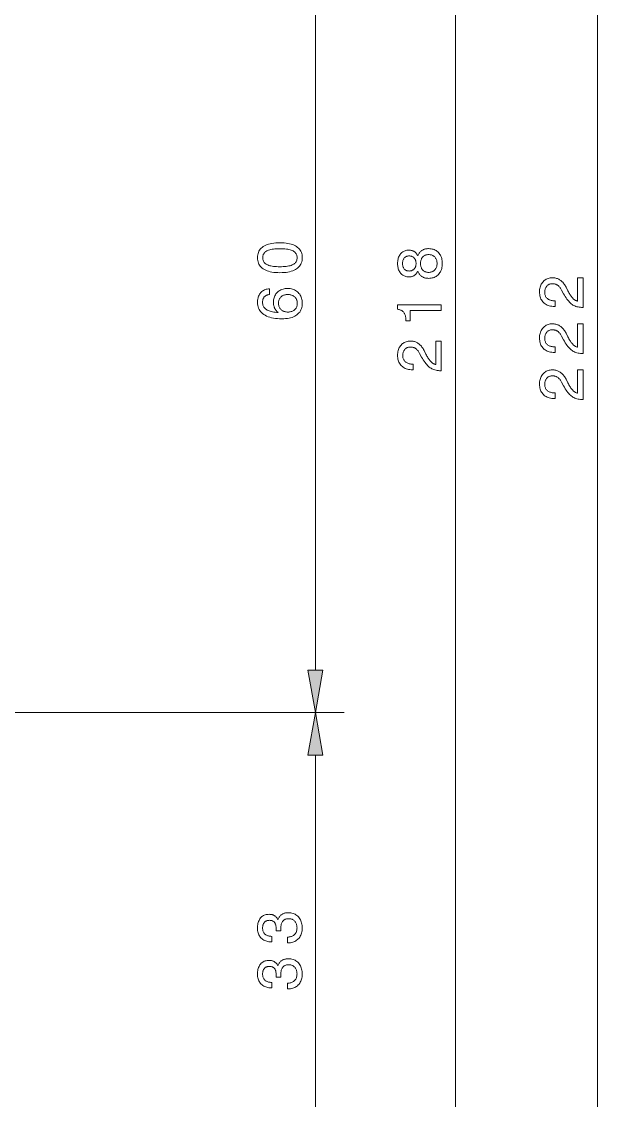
# Model space of a CAD drawing. Header units: millimetres. Extents: x 5 to 286, y 5 to 409.
# Drawn here: x 146.5 to 186.5, y 162 to 236.9 of the extents above; entities that cross this region are included whole.
import ezdxf

# ---------------------------------------------------------------- set-up
doc = ezdxf.new("R2010")
doc.units = ezdxf.units.MM
doc.header["$LTSCALE"] = 0.2
doc.layers.add('DIMENSIONS', color=2, linetype='Continuous')

msp = doc.modelspace()

# ---------------------------------------------------------------- linework, layer by layer
at = {"layer": 'DIMENSIONS', "lineweight": 13}
for p, q in [((176.661, 110.861), (176.661, 322.952)), ((186.516, 106.861), (186.516, 322.952)), ((166.939, 191.861), (166.939, 245.952)), ((126.964, 188.907), (168.939, 188.907)), ((126.964, 188.907), (168.939, 188.907)), ((166.939, 158.861), (166.939, 185.952))]:
    msp.add_line(p, q, dxfattribs=at)
for points in [[(164.476, 219.465), (164.327, 219.467), (164.186, 219.475), (164.052, 219.489), (163.925, 219.507), (163.806, 219.531), (163.694, 219.56), (163.589, 219.595), (163.491, 219.635), (163.401, 219.68), (163.318, 219.73), (163.242, 219.786), (163.174, 219.846), (163.115, 219.912), (163.063, 219.982), (163.02, 220.057), (162.984, 220.136), (162.956, 220.221), (162.936, 220.311), (162.924, 220.405), (162.92, 220.504), (162.924, 220.604), (162.936, 220.699), (162.956, 220.789), (162.983, 220.874), (163.019, 220.954), (163.062, 221.029), (163.113, 221.099), (163.172, 221.164), (163.239, 221.224), (163.314, 221.279), (163.397, 221.329), (163.487, 221.373), (163.585, 221.413), (163.689, 221.447), (163.802, 221.476), (163.922, 221.499), (164.049, 221.518), (164.184, 221.531), (164.326, 221.539), (164.476, 221.541), (164.625, 221.539), (164.767, 221.531), (164.902, 221.518), (165.029, 221.499), (165.148, 221.476), (165.26, 221.447), (165.365, 221.413), (165.462, 221.373), (165.551, 221.329), (165.633, 221.279), (165.708, 221.224), (165.775, 221.164), (165.833, 221.099), (165.884, 221.029), (165.928, 220.954), (165.963, 220.874), (165.99, 220.789), (166.01, 220.699), (166.022, 220.604), (166.026, 220.504), (166.022, 220.405), (166.01, 220.311), (165.99, 220.221), (165.962, 220.136), (165.927, 220.057), (165.884, 219.982), (165.832, 219.912), (165.773, 219.846), (165.706, 219.786), (165.631, 219.73), (165.549, 219.68), (165.459, 219.635), (165.362, 219.595), (165.257, 219.56), (165.145, 219.531), (165.026, 219.507), (164.9, 219.489), (164.766, 219.475), (164.625, 219.467)], [(164.476, 219.878), (164.597, 219.879), (164.711, 219.884), (164.818, 219.892), (164.919, 219.902), (165.013, 219.916), (165.1, 219.933), (165.181, 219.952), (165.255, 219.975), (165.323, 220.001), (165.384, 220.03), (165.438, 220.062), (165.487, 220.097), (165.53, 220.136), (165.568, 220.178), (165.599, 220.224), (165.625, 220.273), (165.645, 220.326), (165.66, 220.382), (165.669, 220.441), (165.671, 220.504), (165.669, 220.567), (165.66, 220.627), (165.646, 220.683), (165.626, 220.736), (165.6, 220.785), (165.569, 220.83), (165.532, 220.872), (165.489, 220.911), (165.441, 220.946), (165.387, 220.977), (165.326, 221.006), (165.259, 221.031), (165.185, 221.053), (165.104, 221.072), (165.017, 221.089), (164.922, 221.102), (164.821, 221.113), (164.713, 221.12), (164.598, 221.124), (164.476, 221.126), (164.354, 221.124), (164.238, 221.12), (164.13, 221.113), (164.028, 221.102), (163.934, 221.089), (163.846, 221.072), (163.765, 221.053), (163.691, 221.031), (163.624, 221.006), (163.563, 220.977), (163.509, 220.946), (163.461, 220.911), (163.418, 220.872), (163.381, 220.83), (163.35, 220.785), (163.324, 220.736), (163.304, 220.683), (163.29, 220.627), (163.281, 220.567), (163.279, 220.504), (163.281, 220.441), (163.29, 220.382), (163.304, 220.326), (163.325, 220.273), (163.351, 220.224), (163.382, 220.178), (163.42, 220.136), (163.463, 220.097), (163.512, 220.062), (163.566, 220.03), (163.627, 220.001), (163.695, 219.975), (163.769, 219.952), (163.85, 219.933), (163.938, 219.916), (164.032, 219.902), (164.133, 219.892), (164.241, 219.884), (164.355, 219.879)], [(174.046, 219.567), (174.027, 219.528), (174.007, 219.492), (173.986, 219.457), (173.963, 219.424), (173.939, 219.394), (173.914, 219.365), (173.887, 219.338), (173.859, 219.313), (173.83, 219.291), (173.799, 219.27), (173.767, 219.251), (173.734, 219.234), (173.699, 219.219), (173.663, 219.206), (173.625, 219.195), (173.586, 219.187), (173.546, 219.18), (173.504, 219.175), (173.461, 219.172), (173.416, 219.171), (173.348, 219.173), (173.283, 219.181), (173.221, 219.194), (173.161, 219.212), (173.104, 219.235), (173.05, 219.264), (172.998, 219.297), (172.948, 219.336), (172.901, 219.38), (172.857, 219.429), (172.816, 219.482), (172.78, 219.539), (172.747, 219.598), (172.719, 219.661), (172.696, 219.726), (172.676, 219.795), (172.661, 219.867), (172.651, 219.943), (172.644, 220.021), (172.642, 220.102), (172.644, 220.184), (172.651, 220.263), (172.661, 220.338), (172.676, 220.411), (172.696, 220.48), (172.719, 220.545), (172.747, 220.608), (172.78, 220.667), (172.816, 220.723), (172.857, 220.776), (172.901, 220.825), (172.948, 220.868), (172.998, 220.907), (173.05, 220.94), (173.104, 220.968), (173.161, 220.991), (173.221, 221.009), (173.283, 221.022), (173.348, 221.03), (173.416, 221.032), (173.461, 221.031), (173.505, 221.028), (173.547, 221.024), (173.588, 221.017), (173.627, 221.008), (173.665, 220.997), (173.701, 220.985), (173.736, 220.97), (173.77, 220.954), (173.801, 220.935), (173.832, 220.915), (173.861, 220.892), (173.889, 220.868), (173.916, 220.841), (173.941, 220.812), (173.964, 220.782), (173.987, 220.749), (174.008, 220.714), (174.028, 220.677), (174.046, 220.638), (174.066, 220.686), (174.087, 220.732), (174.111, 220.775), (174.136, 220.816), (174.164, 220.854), (174.193, 220.89), (174.224, 220.924), (174.258, 220.955), (174.293, 220.984), (174.331, 221.01), (174.37, 221.034), (174.411, 221.055), (174.454, 221.074), (174.498, 221.09), (174.544, 221.104), (174.592, 221.115), (174.642, 221.124), (174.693, 221.131), (174.746, 221.134), (174.801, 221.136), (174.885, 221.133), (174.967, 221.124), (175.044, 221.11), (175.119, 221.091), (175.189, 221.066), (175.256, 221.035), (175.32, 220.999), (175.38, 220.957), (175.437, 220.909), (175.49, 220.856), (175.539, 220.798), (175.583, 220.737), (175.621, 220.671), (175.655, 220.602), (175.683, 220.528), (175.706, 220.451), (175.724, 220.37), (175.737, 220.284), (175.745, 220.195), (175.747, 220.102), (175.745, 220.01), (175.737, 219.921), (175.724, 219.836), (175.706, 219.754), (175.683, 219.677), (175.655, 219.604), (175.621, 219.535), (175.583, 219.469), (175.539, 219.407), (175.49, 219.35), (175.437, 219.297), (175.38, 219.25), (175.32, 219.208), (175.256, 219.172), (175.189, 219.141), (175.119, 219.116), (175.044, 219.097), (174.967, 219.083), (174.885, 219.074), (174.801, 219.072), (174.746, 219.073), (174.693, 219.077), (174.642, 219.083), (174.592, 219.092), (174.544, 219.103), (174.498, 219.117), (174.454, 219.133), (174.411, 219.152), (174.37, 219.173), (174.331, 219.197), (174.293, 219.223), (174.258, 219.252), (174.224, 219.283), (174.193, 219.316), (174.164, 219.352), (174.136, 219.39), (174.111, 219.431), (174.087, 219.474), (174.066, 219.519)], [(173.449, 219.582), (173.492, 219.583), (173.532, 219.587), (173.571, 219.595), (173.608, 219.605), (173.643, 219.617), (173.677, 219.633), (173.709, 219.652), (173.74, 219.673), (173.768, 219.697), (173.795, 219.724), (173.82, 219.753), (173.842, 219.785), (173.862, 219.818), (173.879, 219.853), (173.893, 219.89), (173.905, 219.929), (173.914, 219.969), (173.921, 220.012), (173.925, 220.056), (173.926, 220.102), (173.925, 220.149), (173.921, 220.194), (173.914, 220.237), (173.905, 220.278), (173.893, 220.317), (173.879, 220.354), (173.862, 220.389), (173.842, 220.422), (173.82, 220.454), (173.795, 220.483), (173.768, 220.51), (173.74, 220.534), (173.709, 220.556), (173.677, 220.574), (173.643, 220.59), (173.608, 220.603), (173.571, 220.613), (173.532, 220.62), (173.492, 220.624), (173.449, 220.625), (173.407, 220.624), (173.367, 220.62), (173.329, 220.613), (173.292, 220.603), (173.257, 220.591), (173.224, 220.575), (173.193, 220.557), (173.164, 220.536), (173.137, 220.513), (173.111, 220.486), (173.088, 220.457), (173.067, 220.426), (173.048, 220.393), (173.032, 220.358), (173.019, 220.321), (173.007, 220.281), (172.999, 220.24), (172.993, 220.196), (172.989, 220.15), (172.988, 220.102), (172.989, 220.055), (172.993, 220.01), (172.999, 219.966), (173.007, 219.925), (173.019, 219.886), (173.032, 219.849), (173.048, 219.814), (173.067, 219.781), (173.088, 219.75), (173.111, 219.721), (173.137, 219.694), (173.164, 219.671), (173.193, 219.65), (173.224, 219.632), (173.257, 219.617), (173.292, 219.604), (173.329, 219.594), (173.367, 219.587), (173.407, 219.583)], [(174.792, 219.487), (174.846, 219.489), (174.897, 219.494), (174.946, 219.502), (174.993, 219.513), (175.038, 219.528), (175.08, 219.546), (175.12, 219.568), (175.157, 219.593), (175.193, 219.621), (175.226, 219.652), (175.256, 219.687), (175.283, 219.723), (175.307, 219.762), (175.327, 219.804), (175.345, 219.848), (175.359, 219.894), (175.37, 219.942), (175.378, 219.993), (175.383, 220.047), (175.385, 220.102), (175.383, 220.159), (175.378, 220.212), (175.37, 220.264), (175.359, 220.312), (175.345, 220.359), (175.327, 220.403), (175.307, 220.445), (175.283, 220.484), (175.256, 220.52), (175.226, 220.555), (175.193, 220.586), (175.157, 220.614), (175.12, 220.639), (175.08, 220.661), (175.038, 220.679), (174.993, 220.694), (174.946, 220.705), (174.897, 220.714), (174.846, 220.719), (174.792, 220.72), (174.742, 220.719), (174.695, 220.714), (174.649, 220.705), (174.605, 220.694), (174.564, 220.679), (174.525, 220.661), (174.487, 220.64), (174.452, 220.615), (174.419, 220.587), (174.389, 220.556), (174.36, 220.522), (174.335, 220.485), (174.313, 220.446), (174.294, 220.404), (174.277, 220.36), (174.264, 220.314), (174.253, 220.265), (174.246, 220.213), (174.241, 220.159), (174.24, 220.102), (174.241, 220.046), (174.246, 219.993), (174.253, 219.941), (174.264, 219.893), (174.277, 219.846), (174.294, 219.802), (174.313, 219.761), (174.335, 219.722), (174.36, 219.685), (174.389, 219.651), (174.419, 219.62), (174.452, 219.592), (174.487, 219.567), (174.525, 219.546), (174.564, 219.528), (174.605, 219.513), (174.649, 219.502), (174.695, 219.493), (174.742, 219.489)], [(185.516, 217.051), (185.503, 217.051), (185.416, 217.053), (185.331, 217.059), (185.249, 217.069), (185.171, 217.084), (185.095, 217.102), (185.022, 217.125), (184.952, 217.152), (184.885, 217.183), (184.821, 217.218), (184.76, 217.257), (184.7, 217.302), (184.641, 217.353), (184.581, 217.411), (184.522, 217.476), (184.463, 217.547), (184.404, 217.625), (184.345, 217.71), (184.286, 217.801), (184.227, 217.899), (184.169, 218.003), (184.029, 218.259), (184.004, 218.303), (183.978, 218.345), (183.952, 218.385), (183.925, 218.422), (183.897, 218.457), (183.869, 218.489), (183.84, 218.519), (183.811, 218.547), (183.781, 218.571), (183.75, 218.594), (183.719, 218.614), (183.686, 218.632), (183.652, 218.647), (183.618, 218.661), (183.582, 218.673), (183.545, 218.682), (183.507, 218.69), (183.468, 218.695), (183.428, 218.698), (183.386, 218.699), (183.34, 218.697), (183.295, 218.693), (183.252, 218.684), (183.211, 218.673), (183.171, 218.658), (183.134, 218.64), (183.098, 218.619), (183.064, 218.595), (183.032, 218.567), (183.002, 218.536), (182.974, 218.502), (182.949, 218.466), (182.927, 218.428), (182.908, 218.387), (182.892, 218.345), (182.879, 218.3), (182.868, 218.253), (182.861, 218.204), (182.857, 218.152), (182.855, 218.098), (182.857, 218.045), (182.863, 217.994), (182.872, 217.945), (182.885, 217.899), (182.902, 217.855), (182.922, 217.813), (182.946, 217.774), (182.974, 217.737), (183.005, 217.702), (183.041, 217.669), (183.079, 217.639), (183.12, 217.613), (183.165, 217.589), (183.211, 217.569), (183.261, 217.551), (183.313, 217.537), (183.369, 217.526), (183.427, 217.518), (183.487, 217.514), (183.551, 217.512), (183.587, 217.512), (183.587, 217.12), (183.526, 217.12), (183.433, 217.123), (183.344, 217.131), (183.259, 217.144), (183.178, 217.163), (183.101, 217.188), (183.027, 217.217), (182.958, 217.252), (182.893, 217.293), (182.831, 217.339), (182.774, 217.39), (182.721, 217.446), (182.674, 217.506), (182.633, 217.569), (182.597, 217.637), (182.566, 217.708), (182.541, 217.783), (182.522, 217.862), (182.508, 217.944), (182.5, 218.031), (182.497, 218.121), (182.499, 218.208), (182.507, 218.292), (182.519, 218.372), (182.536, 218.449), (182.558, 218.522), (182.586, 218.592), (182.618, 218.658), (182.655, 218.721), (182.697, 218.781), (182.743, 218.837), (182.794, 218.889), (182.848, 218.936), (182.905, 218.976), (182.965, 219.012), (183.029, 219.042), (183.095, 219.067), (183.164, 219.086), (183.237, 219.099), (183.312, 219.108), (183.391, 219.11), (183.452, 219.109), (183.512, 219.104), (183.57, 219.096), (183.626, 219.085), (183.681, 219.07), (183.735, 219.053), (183.787, 219.032), (183.837, 219.008), (183.886, 218.98), (183.934, 218.95), (183.98, 218.916), (184.024, 218.879), (184.068, 218.839), (184.11, 218.795), (184.151, 218.748), (184.191, 218.697), (184.229, 218.643), (184.266, 218.586), (184.303, 218.525), (184.337, 218.461), (184.466, 218.208), (184.503, 218.138), (184.54, 218.072), (184.575, 218.01), (184.61, 217.952), (184.645, 217.898), (184.678, 217.849), (184.711, 217.803), (184.743, 217.761), (184.775, 217.724), (184.805, 217.69), (184.836, 217.66), (184.867, 217.632), (184.9, 217.606), (184.932, 217.582), (184.966, 217.56), (185, 217.54), (185.035, 217.523), (185.071, 217.507), (185.108, 217.494), (185.145, 217.483), (185.145, 219.11), (185.516, 219.11)], [(163.751, 218.343), (163.751, 217.947), (163.705, 217.941), (163.662, 217.933), (163.62, 217.922), (163.581, 217.91), (163.544, 217.895), (163.51, 217.877), (163.477, 217.858), (163.447, 217.835), (163.419, 217.811), (163.393, 217.784), (163.37, 217.756), (163.349, 217.725), (163.331, 217.692), (163.315, 217.657), (163.301, 217.619), (163.29, 217.58), (163.281, 217.539), (163.275, 217.496), (163.271, 217.45), (163.27, 217.403), (163.273, 217.339), (163.281, 217.277), (163.294, 217.219), (163.313, 217.164), (163.338, 217.112), (163.367, 217.064), (163.402, 217.018), (163.443, 216.975), (163.489, 216.936), (163.54, 216.899), (163.597, 216.865), (163.659, 216.835), (163.727, 216.807), (163.8, 216.782), (163.879, 216.76), (163.964, 216.741), (164.054, 216.725), (164.15, 216.712), (164.251, 216.702), (164.358, 216.695), (164.326, 216.72), (164.296, 216.747), (164.268, 216.775), (164.241, 216.805), (164.215, 216.835), (164.191, 216.866), (164.169, 216.899), (164.148, 216.933), (164.129, 216.967), (164.111, 217.003), (164.095, 217.04), (164.081, 217.078), (164.068, 217.117), (164.057, 217.156), (164.048, 217.197), (164.04, 217.238), (164.035, 217.28), (164.03, 217.323), (164.028, 217.367), (164.027, 217.411), (164.03, 217.495), (164.038, 217.575), (164.052, 217.652), (164.071, 217.726), (164.095, 217.797), (164.125, 217.865), (164.161, 217.929), (164.202, 217.99), (164.248, 218.048), (164.3, 218.103), (164.356, 218.153), (164.416, 218.198), (164.479, 218.238), (164.546, 218.273), (164.616, 218.302), (164.69, 218.326), (164.767, 218.345), (164.848, 218.358), (164.932, 218.366), (165.02, 218.368), (165.108, 218.366), (165.192, 218.357), (165.273, 218.343), (165.351, 218.323), (165.425, 218.298), (165.496, 218.267), (165.564, 218.231), (165.628, 218.188), (165.689, 218.14), (165.746, 218.087), (165.799, 218.029), (165.847, 217.967), (165.889, 217.902), (165.925, 217.834), (165.956, 217.762), (165.981, 217.687), (166, 217.608), (166.014, 217.525), (166.023, 217.44), (166.026, 217.35), (166.022, 217.247), (166.011, 217.149), (165.993, 217.056), (165.967, 216.968), (165.934, 216.885), (165.894, 216.807), (165.847, 216.733), (165.792, 216.665), (165.73, 216.601), (165.661, 216.543), (165.585, 216.489), (165.502, 216.442), (165.413, 216.4), (165.317, 216.363), (165.215, 216.332), (165.107, 216.307), (164.992, 216.288), (164.871, 216.274), (164.743, 216.265), (164.609, 216.262), (164.451, 216.265), (164.301, 216.274), (164.158, 216.289), (164.023, 216.31), (163.894, 216.337), (163.773, 216.37), (163.66, 216.408), (163.553, 216.453), (163.454, 216.504), (163.362, 216.561), (163.278, 216.623), (163.203, 216.69), (163.137, 216.761), (163.079, 216.838), (163.031, 216.919), (162.991, 217.005), (162.96, 217.096), (162.938, 217.191), (162.925, 217.291), (162.92, 217.397), (162.922, 217.48), (162.929, 217.561), (162.94, 217.637), (162.955, 217.71), (162.974, 217.779), (162.998, 217.845), (163.027, 217.907), (163.059, 217.966), (163.096, 218.021), (163.137, 218.072), (163.183, 218.12), (163.231, 218.162), (163.284, 218.201), (163.34, 218.234), (163.399, 218.264), (163.462, 218.289), (163.529, 218.309), (163.599, 218.325), (163.673, 218.336)], [(165.024, 217.951), (164.967, 217.949), (164.912, 217.945), (164.859, 217.936), (164.809, 217.925), (164.761, 217.91), (164.715, 217.893), (164.672, 217.871), (164.631, 217.847), (164.592, 217.82), (164.556, 217.789), (164.523, 217.755), (164.493, 217.72), (164.467, 217.682), (164.444, 217.643), (164.425, 217.601), (164.409, 217.557), (164.397, 217.512), (164.388, 217.464), (164.383, 217.415), (164.381, 217.363), (164.383, 217.305), (164.388, 217.25), (164.397, 217.197), (164.409, 217.147), (164.424, 217.1), (164.443, 217.055), (164.466, 217.012), (164.492, 216.972), (164.521, 216.935), (164.554, 216.9), (164.59, 216.868), (164.628, 216.84), (164.669, 216.815), (164.713, 216.793), (164.759, 216.774), (164.808, 216.759), (164.859, 216.748), (164.913, 216.739), (164.969, 216.734), (165.028, 216.732), (165.087, 216.734), (165.144, 216.739), (165.198, 216.747), (165.25, 216.759), (165.299, 216.774), (165.345, 216.792), (165.39, 216.814), (165.431, 216.838), (165.47, 216.867), (165.507, 216.898), (165.541, 216.932), (165.571, 216.969), (165.597, 217.008), (165.62, 217.049), (165.64, 217.093), (165.656, 217.139), (165.668, 217.187), (165.677, 217.238), (165.682, 217.291), (165.684, 217.346), (165.682, 217.399), (165.677, 217.45), (165.668, 217.499), (165.655, 217.545), (165.638, 217.59), (165.618, 217.633), (165.595, 217.674), (165.567, 217.712), (165.536, 217.749), (165.502, 217.783), (165.464, 217.815), (165.424, 217.844), (165.382, 217.869), (165.338, 217.891), (165.291, 217.909), (165.242, 217.924), (165.191, 217.936), (165.138, 217.944), (165.082, 217.949)], [(175.661, 216.828), (173.527, 216.828), (173.527, 216.129), (173.222, 216.129), (173.219, 216.204), (173.214, 216.275), (173.206, 216.342), (173.196, 216.405), (173.183, 216.465), (173.167, 216.52), (173.149, 216.572), (173.129, 216.619), (173.105, 216.662), (173.079, 216.702), (173.051, 216.738), (173.018, 216.771), (172.983, 216.801), (172.944, 216.828), (172.902, 216.852), (172.857, 216.873), (172.808, 216.891), (172.756, 216.906), (172.701, 216.918), (172.642, 216.928), (172.642, 217.221), (175.661, 217.221)], [(185.516, 213.852), (185.503, 213.852), (185.416, 213.854), (185.331, 213.861), (185.249, 213.871), (185.171, 213.885), (185.095, 213.904), (185.022, 213.927), (184.952, 213.954), (184.885, 213.985), (184.821, 214.02), (184.76, 214.059), (184.7, 214.104), (184.641, 214.155), (184.581, 214.213), (184.522, 214.278), (184.463, 214.349), (184.404, 214.427), (184.345, 214.511), (184.286, 214.603), (184.227, 214.701), (184.169, 214.805), (184.029, 215.06), (184.004, 215.105), (183.978, 215.147), (183.952, 215.187), (183.925, 215.224), (183.897, 215.259), (183.869, 215.291), (183.84, 215.321), (183.811, 215.348), (183.781, 215.373), (183.75, 215.396), (183.719, 215.416), (183.686, 215.434), (183.652, 215.449), (183.618, 215.463), (183.582, 215.475), (183.545, 215.484), (183.507, 215.491), (183.468, 215.497), (183.428, 215.5), (183.386, 215.501), (183.34, 215.499), (183.295, 215.494), (183.252, 215.486), (183.211, 215.475), (183.171, 215.46), (183.134, 215.442), (183.098, 215.421), (183.064, 215.396), (183.032, 215.369), (183.002, 215.338), (182.974, 215.304), (182.949, 215.268), (182.927, 215.23), (182.908, 215.189), (182.892, 215.147), (182.879, 215.102), (182.868, 215.055), (182.861, 215.005), (182.857, 214.954), (182.855, 214.9), (182.857, 214.847), (182.863, 214.796), (182.872, 214.747), (182.885, 214.701), (182.902, 214.657), (182.922, 214.615), (182.946, 214.576), (182.974, 214.539), (183.005, 214.504), (183.041, 214.471), (183.079, 214.441), (183.12, 214.415), (183.165, 214.391), (183.211, 214.371), (183.261, 214.353), (183.313, 214.339), (183.369, 214.328), (183.427, 214.32), (183.487, 214.316), (183.551, 214.314), (183.587, 214.314), (183.587, 213.922), (183.526, 213.922), (183.433, 213.925), (183.344, 213.933), (183.259, 213.946), (183.178, 213.965), (183.101, 213.989), (183.027, 214.019), (182.958, 214.054), (182.893, 214.095), (182.831, 214.14), (182.774, 214.192), (182.721, 214.248), (182.674, 214.307), (182.633, 214.371), (182.597, 214.438), (182.566, 214.51), (182.541, 214.585), (182.522, 214.664), (182.508, 214.746), (182.5, 214.833), (182.497, 214.923), (182.499, 215.01), (182.507, 215.094), (182.519, 215.174), (182.536, 215.25), (182.558, 215.324), (182.586, 215.393), (182.618, 215.46), (182.655, 215.523), (182.697, 215.583), (182.743, 215.639), (182.794, 215.691), (182.848, 215.737), (182.905, 215.778), (182.965, 215.814), (183.029, 215.844), (183.095, 215.868), (183.164, 215.888), (183.237, 215.901), (183.312, 215.909), (183.391, 215.912), (183.452, 215.91), (183.512, 215.906), (183.57, 215.898), (183.626, 215.886), (183.681, 215.872), (183.735, 215.854), (183.787, 215.834), (183.837, 215.81), (183.886, 215.782), (183.934, 215.752), (183.98, 215.718), (184.024, 215.681), (184.068, 215.641), (184.11, 215.597), (184.151, 215.549), (184.191, 215.499), (184.229, 215.445), (184.266, 215.388), (184.303, 215.327), (184.337, 215.263), (184.466, 215.01), (184.503, 214.94), (184.54, 214.874), (184.575, 214.812), (184.61, 214.754), (184.645, 214.7), (184.678, 214.65), (184.711, 214.605), (184.743, 214.563), (184.775, 214.526), (184.805, 214.492), (184.836, 214.462), (184.867, 214.434), (184.9, 214.408), (184.932, 214.384), (184.966, 214.362), (185, 214.342), (185.035, 214.324), (185.071, 214.309), (185.108, 214.296), (185.145, 214.285), (185.145, 215.912), (185.516, 215.912)], [(175.661, 212.654), (175.648, 212.654), (175.561, 212.656), (175.476, 212.662), (175.395, 212.673), (175.316, 212.687), (175.24, 212.706), (175.167, 212.729), (175.097, 212.755), (175.03, 212.786), (174.966, 212.822), (174.905, 212.861), (174.846, 212.905), (174.786, 212.957), (174.727, 213.015), (174.667, 213.079), (174.608, 213.151), (174.549, 213.229), (174.49, 213.313), (174.431, 213.405), (174.372, 213.502), (174.314, 213.607), (174.175, 213.862), (174.149, 213.907), (174.124, 213.949), (174.097, 213.989), (174.07, 214.026), (174.043, 214.061), (174.014, 214.093), (173.986, 214.123), (173.956, 214.15), (173.926, 214.175), (173.895, 214.197), (173.864, 214.217), (173.831, 214.235), (173.797, 214.251), (173.763, 214.265), (173.727, 214.276), (173.69, 214.286), (173.652, 214.293), (173.613, 214.299), (173.573, 214.302), (173.532, 214.303), (173.485, 214.301), (173.44, 214.296), (173.397, 214.288), (173.356, 214.277), (173.316, 214.262), (173.279, 214.244), (173.243, 214.223), (173.209, 214.198), (173.177, 214.17), (173.147, 214.139), (173.119, 214.106), (173.094, 214.07), (173.072, 214.031), (173.053, 213.991), (173.037, 213.948), (173.024, 213.903), (173.014, 213.856), (173.006, 213.807), (173.002, 213.756), (173, 213.702), (173.002, 213.649), (173.008, 213.598), (173.017, 213.549), (173.03, 213.503), (173.047, 213.459), (173.067, 213.417), (173.091, 213.378), (173.119, 213.34), (173.151, 213.305), (173.186, 213.273), (173.224, 213.243), (173.266, 213.216), (173.31, 213.193), (173.357, 213.172), (173.406, 213.155), (173.459, 213.141), (173.514, 213.13), (173.572, 213.122), (173.633, 213.117), (173.696, 213.116), (173.732, 213.116), (173.732, 212.724), (173.671, 212.724), (173.578, 212.726), (173.489, 212.735), (173.404, 212.748), (173.323, 212.767), (173.246, 212.791), (173.173, 212.821), (173.103, 212.856), (173.038, 212.896), (172.977, 212.942), (172.919, 212.994), (172.867, 213.049), (172.819, 213.109), (172.778, 213.173), (172.742, 213.24), (172.711, 213.311), (172.686, 213.386), (172.667, 213.465), (172.653, 213.548), (172.645, 213.635), (172.642, 213.725), (172.644, 213.812), (172.652, 213.895), (172.664, 213.976), (172.681, 214.052), (172.704, 214.125), (172.731, 214.195), (172.763, 214.262), (172.8, 214.325), (172.842, 214.385), (172.889, 214.441), (172.94, 214.493), (172.993, 214.539), (173.05, 214.58), (173.111, 214.616), (173.174, 214.646), (173.24, 214.67), (173.309, 214.689), (173.382, 214.703), (173.457, 214.711), (173.536, 214.714), (173.597, 214.712), (173.657, 214.707), (173.715, 214.699), (173.771, 214.688), (173.827, 214.674), (173.88, 214.656), (173.932, 214.635), (173.982, 214.611), (174.031, 214.584), (174.079, 214.554), (174.125, 214.52), (174.169, 214.483), (174.213, 214.442), (174.255, 214.399), (174.296, 214.351), (174.336, 214.301), (174.374, 214.247), (174.412, 214.189), (174.448, 214.129), (174.482, 214.065), (174.611, 213.812), (174.648, 213.742), (174.685, 213.676), (174.72, 213.614), (174.755, 213.556), (174.79, 213.502), (174.823, 213.452), (174.856, 213.407), (174.888, 213.365), (174.92, 213.327), (174.95, 213.294), (174.981, 213.264), (175.013, 213.235), (175.045, 213.209), (175.078, 213.185), (175.111, 213.164), (175.146, 213.144), (175.181, 213.126), (175.216, 213.111), (175.253, 213.098), (175.29, 213.086), (175.29, 214.714), (175.661, 214.714)], [(185.516, 210.654), (185.503, 210.654), (185.416, 210.656), (185.331, 210.662), (185.249, 210.673), (185.171, 210.687), (185.095, 210.706), (185.022, 210.729), (184.952, 210.755), (184.885, 210.786), (184.821, 210.822), (184.76, 210.861), (184.7, 210.905), (184.641, 210.957), (184.581, 211.015), (184.522, 211.079), (184.463, 211.151), (184.404, 211.229), (184.345, 211.313), (184.286, 211.405), (184.227, 211.502), (184.169, 211.607), (184.029, 211.862), (184.004, 211.907), (183.978, 211.949), (183.952, 211.989), (183.925, 212.026), (183.897, 212.061), (183.869, 212.093), (183.84, 212.123), (183.811, 212.15), (183.781, 212.175), (183.75, 212.197), (183.719, 212.217), (183.686, 212.235), (183.652, 212.251), (183.618, 212.265), (183.582, 212.276), (183.545, 212.286), (183.507, 212.293), (183.468, 212.299), (183.428, 212.302), (183.386, 212.303), (183.34, 212.301), (183.295, 212.296), (183.252, 212.288), (183.211, 212.277), (183.171, 212.262), (183.134, 212.244), (183.098, 212.223), (183.064, 212.198), (183.032, 212.17), (183.002, 212.139), (182.974, 212.106), (182.949, 212.07), (182.927, 212.031), (182.908, 211.991), (182.892, 211.948), (182.879, 211.903), (182.868, 211.856), (182.861, 211.807), (182.857, 211.756), (182.855, 211.702), (182.857, 211.649), (182.863, 211.598), (182.872, 211.549), (182.885, 211.503), (182.902, 211.459), (182.922, 211.417), (182.946, 211.378), (182.974, 211.34), (183.005, 211.305), (183.041, 211.273), (183.079, 211.243), (183.12, 211.216), (183.165, 211.193), (183.211, 211.172), (183.261, 211.155), (183.313, 211.141), (183.369, 211.13), (183.427, 211.122), (183.487, 211.117), (183.551, 211.116), (183.587, 211.116), (183.587, 210.724), (183.526, 210.724), (183.433, 210.726), (183.344, 210.735), (183.259, 210.748), (183.178, 210.767), (183.101, 210.791), (183.027, 210.821), (182.958, 210.856), (182.893, 210.896), (182.831, 210.942), (182.774, 210.994), (182.721, 211.049), (182.674, 211.109), (182.633, 211.173), (182.597, 211.24), (182.566, 211.311), (182.541, 211.386), (182.522, 211.465), (182.508, 211.548), (182.5, 211.635), (182.497, 211.725), (182.499, 211.812), (182.507, 211.895), (182.519, 211.976), (182.536, 212.052), (182.558, 212.125), (182.586, 212.195), (182.618, 212.262), (182.655, 212.325), (182.697, 212.385), (182.743, 212.441), (182.794, 212.493), (182.848, 212.539), (182.905, 212.58), (182.965, 212.616), (183.029, 212.646), (183.095, 212.67), (183.164, 212.689), (183.237, 212.703), (183.312, 212.711), (183.391, 212.714), (183.452, 212.712), (183.512, 212.707), (183.57, 212.699), (183.626, 212.688), (183.681, 212.674), (183.735, 212.656), (183.787, 212.635), (183.837, 212.611), (183.886, 212.584), (183.934, 212.554), (183.98, 212.52), (184.024, 212.483), (184.068, 212.442), (184.11, 212.399), (184.151, 212.351), (184.191, 212.301), (184.229, 212.247), (184.266, 212.189), (184.303, 212.129), (184.337, 212.065), (184.466, 211.812), (184.503, 211.742), (184.54, 211.676), (184.575, 211.614), (184.61, 211.556), (184.645, 211.502), (184.678, 211.452), (184.711, 211.407), (184.743, 211.365), (184.775, 211.327), (184.805, 211.294), (184.836, 211.264), (184.867, 211.235), (184.9, 211.209), (184.932, 211.185), (184.966, 211.164), (185, 211.144), (185.035, 211.126), (185.071, 211.111), (185.108, 211.098), (185.145, 211.086), (185.145, 212.714), (185.516, 212.714)], [(166.418, 191.861), (166.939, 188.907), (167.46, 191.861)], [(167.46, 185.952), (166.939, 188.907), (166.418, 185.952)], [(164.999, 172.916), (164.999, 173.315), (165.061, 173.318), (165.12, 173.324), (165.176, 173.333), (165.229, 173.346), (165.28, 173.361), (165.327, 173.38), (165.372, 173.403), (165.414, 173.428), (165.453, 173.457), (165.489, 173.489), (165.522, 173.523), (165.552, 173.561), (165.578, 173.601), (165.6, 173.644), (165.619, 173.69), (165.635, 173.738), (165.647, 173.789), (165.656, 173.842), (165.661, 173.899), (165.663, 173.958), (165.661, 174.015), (165.657, 174.071), (165.649, 174.123), (165.638, 174.174), (165.623, 174.221), (165.606, 174.267), (165.585, 174.309), (165.562, 174.35), (165.535, 174.387), (165.505, 174.423), (165.472, 174.455), (165.437, 174.484), (165.399, 174.509), (165.359, 174.531), (165.317, 174.55), (165.273, 174.565), (165.226, 174.577), (165.176, 174.585), (165.125, 174.591), (165.071, 174.592), (165.021, 174.591), (164.975, 174.586), (164.93, 174.577), (164.888, 174.565), (164.847, 174.55), (164.809, 174.532), (164.774, 174.51), (164.74, 174.485), (164.709, 174.457), (164.679, 174.425), (164.653, 174.39), (164.629, 174.352), (164.608, 174.312), (164.59, 174.269), (164.574, 174.223), (164.562, 174.175), (164.552, 174.123), (164.545, 174.069), (164.541, 174.013), (164.539, 173.953), (164.539, 173.945), (164.539, 173.936), (164.539, 173.928), (164.54, 173.919), (164.54, 173.91), (164.54, 173.901), (164.54, 173.892), (164.541, 173.883), (164.541, 173.874), (164.541, 173.865), (164.542, 173.855), (164.542, 173.845), (164.543, 173.834), (164.543, 173.823), (164.544, 173.811), (164.545, 173.799), (164.545, 173.786), (164.546, 173.772), (164.547, 173.758), (164.548, 173.743), (164.208, 173.743), (164.209, 173.752), (164.209, 173.761), (164.209, 173.77), (164.21, 173.779), (164.21, 173.788), (164.21, 173.797), (164.211, 173.805), (164.211, 173.814), (164.211, 173.823), (164.211, 173.831), (164.212, 173.84), (164.212, 173.848), (164.212, 173.856), (164.212, 173.864), (164.212, 173.872), (164.212, 173.88), (164.212, 173.887), (164.212, 173.895), (164.212, 173.902), (164.213, 173.909), (164.211, 173.966), (164.208, 174.02), (164.202, 174.07), (164.194, 174.118), (164.184, 174.162), (164.171, 174.204), (164.156, 174.243), (164.139, 174.278), (164.119, 174.311), (164.098, 174.34), (164.073, 174.367), (164.047, 174.391), (164.018, 174.412), (163.986, 174.43), (163.952, 174.445), (163.916, 174.458), (163.877, 174.468), (163.836, 174.475), (163.793, 174.479), (163.747, 174.481), (163.702, 174.479), (163.66, 174.475), (163.619, 174.468), (163.581, 174.459), (163.545, 174.447), (163.511, 174.432), (163.479, 174.414), (163.45, 174.393), (163.422, 174.37), (163.397, 174.345), (163.373, 174.316), (163.353, 174.285), (163.334, 174.252), (163.318, 174.217), (163.305, 174.179), (163.294, 174.138), (163.285, 174.096), (163.279, 174.051), (163.276, 174.003), (163.274, 173.953), (163.276, 173.897), (163.281, 173.844), (163.289, 173.794), (163.3, 173.746), (163.315, 173.701), (163.333, 173.659), (163.354, 173.62), (163.378, 173.583), (163.406, 173.549), (163.437, 173.518), (163.471, 173.49), (163.508, 173.465), (163.548, 173.442), (163.591, 173.423), (163.637, 173.407), (163.686, 173.393), (163.738, 173.383), (163.794, 173.375), (163.852, 173.371), (163.913, 173.369), (163.913, 172.986), (163.884, 172.986), (163.797, 172.988), (163.715, 172.996), (163.635, 173.009), (163.56, 173.027), (163.488, 173.05), (163.419, 173.078), (163.355, 173.111), (163.293, 173.15), (163.236, 173.193), (163.182, 173.242), (163.132, 173.295), (163.087, 173.352), (163.048, 173.412), (163.014, 173.475), (162.986, 173.543), (162.962, 173.613), (162.944, 173.688), (162.931, 173.766), (162.923, 173.847), (162.92, 173.932), (162.922, 174.022), (162.929, 174.108), (162.939, 174.19), (162.954, 174.267), (162.973, 174.34), (162.997, 174.41), (163.024, 174.475), (163.056, 174.535), (163.093, 174.592), (163.133, 174.645), (163.177, 174.693), (163.225, 174.736), (163.276, 174.774), (163.33, 174.807), (163.388, 174.835), (163.449, 174.857), (163.514, 174.875), (163.582, 174.888), (163.653, 174.895), (163.728, 174.898), (163.77, 174.897), (163.812, 174.894), (163.852, 174.889), (163.891, 174.883), (163.929, 174.874), (163.965, 174.863), (164.001, 174.851), (164.035, 174.837), (164.067, 174.82), (164.099, 174.802), (164.129, 174.782), (164.157, 174.76), (164.184, 174.736), (164.21, 174.711), (164.234, 174.683), (164.257, 174.654), (164.278, 174.623), (164.298, 174.59), (164.316, 174.555), (164.333, 174.518), (164.351, 174.566), (164.372, 174.611), (164.395, 174.653), (164.419, 174.694), (164.446, 174.732), (164.475, 174.767), (164.505, 174.801), (164.538, 174.832), (164.572, 174.86), (164.609, 174.886), (164.647, 174.91), (164.687, 174.932), (164.729, 174.95), (164.773, 174.967), (164.818, 174.98), (164.865, 174.992), (164.914, 175.001), (164.964, 175.007), (165.017, 175.011), (165.071, 175.012), (165.155, 175.009), (165.237, 175), (165.314, 174.985), (165.389, 174.965), (165.46, 174.938), (165.528, 174.906), (165.592, 174.867), (165.653, 174.823), (165.71, 174.773), (165.764, 174.717), (165.814, 174.656), (165.858, 174.591), (165.897, 174.522), (165.931, 174.449), (165.96, 174.373), (165.984, 174.293), (166.002, 174.208), (166.015, 174.12), (166.023, 174.028), (166.026, 173.932), (166.023, 173.841), (166.015, 173.754), (166.001, 173.671), (165.982, 173.591), (165.958, 173.515), (165.928, 173.443), (165.892, 173.375), (165.852, 173.31), (165.805, 173.249), (165.754, 173.192), (165.697, 173.14), (165.638, 173.093), (165.574, 173.052), (165.507, 173.016), (165.436, 172.985), (165.362, 172.96), (165.284, 172.941), (165.202, 172.927), (165.117, 172.919), (165.028, 172.916)], [(164.999, 169.718), (164.999, 170.117), (165.061, 170.119), (165.12, 170.125), (165.176, 170.135), (165.229, 170.147), (165.28, 170.163), (165.327, 170.182), (165.372, 170.204), (165.414, 170.23), (165.453, 170.259), (165.489, 170.29), (165.522, 170.325), (165.552, 170.363), (165.578, 170.403), (165.6, 170.446), (165.619, 170.492), (165.635, 170.54), (165.647, 170.591), (165.656, 170.644), (165.661, 170.701), (165.663, 170.76), (165.661, 170.817), (165.657, 170.873), (165.649, 170.925), (165.638, 170.976), (165.623, 171.023), (165.606, 171.069), (165.585, 171.111), (165.562, 171.151), (165.535, 171.189), (165.505, 171.224), (165.472, 171.257), (165.437, 171.285), (165.399, 171.311), (165.359, 171.333), (165.317, 171.352), (165.273, 171.367), (165.226, 171.379), (165.176, 171.387), (165.125, 171.392), (165.071, 171.394), (165.021, 171.392), (164.975, 171.387), (164.93, 171.379), (164.888, 171.367), (164.847, 171.352), (164.809, 171.334), (164.774, 171.312), (164.74, 171.287), (164.709, 171.258), (164.679, 171.226), (164.653, 171.192), (164.629, 171.154), (164.608, 171.114), (164.59, 171.071), (164.574, 171.025), (164.562, 170.976), (164.552, 170.925), (164.545, 170.871), (164.541, 170.815), (164.539, 170.755), (164.539, 170.747), (164.539, 170.738), (164.539, 170.73), (164.54, 170.721), (164.54, 170.712), (164.54, 170.703), (164.54, 170.694), (164.541, 170.685), (164.541, 170.676), (164.541, 170.667), (164.542, 170.657), (164.542, 170.647), (164.543, 170.636), (164.543, 170.625), (164.544, 170.613), (164.545, 170.6), (164.545, 170.587), (164.546, 170.574), (164.547, 170.559), (164.548, 170.544), (164.208, 170.544), (164.209, 170.554), (164.209, 170.563), (164.209, 170.572), (164.21, 170.581), (164.21, 170.59), (164.21, 170.599), (164.211, 170.607), (164.211, 170.616), (164.211, 170.625), (164.211, 170.633), (164.212, 170.641), (164.212, 170.65), (164.212, 170.658), (164.212, 170.666), (164.212, 170.674), (164.212, 170.681), (164.212, 170.689), (164.212, 170.696), (164.212, 170.704), (164.213, 170.711), (164.211, 170.768), (164.208, 170.821), (164.202, 170.872), (164.194, 170.92), (164.184, 170.964), (164.171, 171.006), (164.156, 171.044), (164.139, 171.08), (164.119, 171.113), (164.098, 171.142), (164.073, 171.169), (164.047, 171.193), (164.018, 171.214), (163.986, 171.232), (163.952, 171.247), (163.916, 171.26), (163.877, 171.27), (163.836, 171.277), (163.793, 171.281), (163.747, 171.282), (163.702, 171.281), (163.66, 171.277), (163.619, 171.27), (163.581, 171.261), (163.545, 171.248), (163.511, 171.233), (163.479, 171.216), (163.45, 171.195), (163.422, 171.172), (163.397, 171.146), (163.373, 171.118), (163.353, 171.087), (163.334, 171.054), (163.318, 171.019), (163.305, 170.981), (163.294, 170.94), (163.285, 170.898), (163.279, 170.853), (163.276, 170.805), (163.274, 170.755), (163.276, 170.699), (163.281, 170.646), (163.289, 170.596), (163.3, 170.548), (163.315, 170.503), (163.333, 170.461), (163.354, 170.422), (163.378, 170.385), (163.406, 170.351), (163.437, 170.32), (163.471, 170.292), (163.508, 170.266), (163.548, 170.244), (163.591, 170.225), (163.637, 170.208), (163.686, 170.195), (163.738, 170.185), (163.794, 170.177), (163.852, 170.173), (163.913, 170.171), (163.913, 169.788), (163.884, 169.788), (163.797, 169.79), (163.715, 169.798), (163.635, 169.811), (163.56, 169.829), (163.488, 169.852), (163.419, 169.88), (163.355, 169.913), (163.293, 169.952), (163.236, 169.995), (163.182, 170.044), (163.132, 170.097), (163.087, 170.153), (163.048, 170.213), (163.014, 170.277), (162.986, 170.344), (162.962, 170.415), (162.944, 170.49), (162.931, 170.568), (162.923, 170.649), (162.92, 170.734), (162.922, 170.824), (162.929, 170.91), (162.939, 170.991), (162.954, 171.069), (162.973, 171.142), (162.997, 171.211), (163.024, 171.276), (163.056, 171.337), (163.093, 171.394), (163.133, 171.447), (163.177, 171.495), (163.225, 171.538), (163.276, 171.576), (163.33, 171.609), (163.388, 171.637), (163.449, 171.659), (163.514, 171.677), (163.582, 171.69), (163.653, 171.697), (163.728, 171.7), (163.77, 171.699), (163.812, 171.696), (163.852, 171.691), (163.891, 171.684), (163.929, 171.676), (163.965, 171.665), (164.001, 171.653), (164.035, 171.638), (164.067, 171.622), (164.099, 171.604), (164.129, 171.584), (164.157, 171.562), (164.184, 171.538), (164.21, 171.512), (164.234, 171.485), (164.257, 171.456), (164.278, 171.425), (164.298, 171.392), (164.316, 171.357), (164.333, 171.32), (164.351, 171.368), (164.372, 171.413), (164.395, 171.455), (164.419, 171.496), (164.446, 171.533), (164.475, 171.569), (164.505, 171.602), (164.538, 171.633), (164.572, 171.662), (164.609, 171.688), (164.647, 171.712), (164.687, 171.733), (164.729, 171.752), (164.773, 171.768), (164.818, 171.782), (164.865, 171.794), (164.914, 171.802), (164.964, 171.809), (165.017, 171.812), (165.071, 171.814), (165.155, 171.811), (165.237, 171.802), (165.314, 171.787), (165.389, 171.766), (165.46, 171.74), (165.528, 171.707), (165.592, 171.669), (165.653, 171.625), (165.71, 171.575), (165.764, 171.518), (165.814, 171.457), (165.858, 171.393), (165.897, 171.324), (165.931, 171.251), (165.96, 171.175), (165.984, 171.094), (166.002, 171.01), (166.015, 170.922), (166.023, 170.83), (166.026, 170.734), (166.023, 170.643), (166.015, 170.556), (166.001, 170.473), (165.982, 170.393), (165.958, 170.317), (165.928, 170.245), (165.892, 170.177), (165.852, 170.112), (165.805, 170.051), (165.754, 169.994), (165.697, 169.942), (165.638, 169.895), (165.574, 169.853), (165.507, 169.817), (165.436, 169.787), (165.362, 169.762), (165.284, 169.743), (165.202, 169.729), (165.117, 169.721), (165.028, 169.718)]]:
    msp.add_lwpolyline(points, close=True, dxfattribs=at)
for points in [[(166.418, 191.861), (166.939, 188.907), (166.418, 191.861), (167.46, 191.861)], [(167.46, 185.952), (166.939, 188.907), (167.46, 185.952), (166.418, 185.952)]]:
    msp.add_solid(points, dxfattribs=at)

doc.saveas('drawing.dxf')
